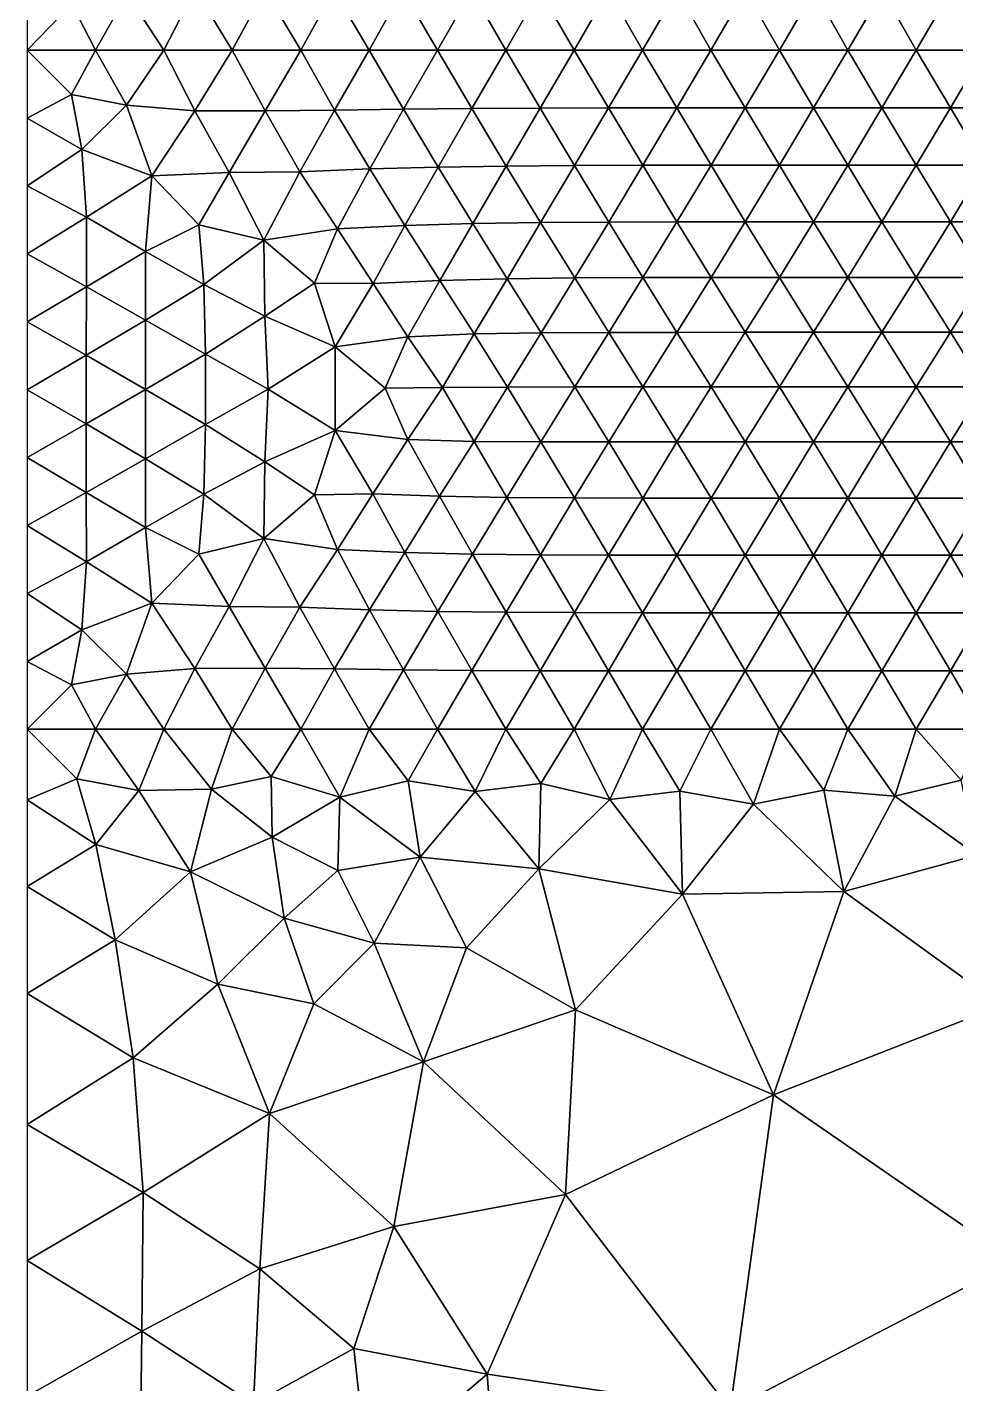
# Model space of a CAD drawing. Header units: metres. Extents: x 2 to 72, y -280 to 0.
# Drawn here: x 2 to 15.68, y -39.64 to -19.66 of the extents above; entities that cross this region are included whole.
import ezdxf

# ---------------------------------------------------------------- set-up
doc = ezdxf.new("R2010")
doc.units = ezdxf.units.M

msp = doc.modelspace()

# ---------------------------------------------------------------- linework, layer by layer
at = {"layer": 'layer', "color": 0}
for points in [[(2, -18.9583), (2, -20), (2.65829, -19.3227)], [(2.65829, -19.3227), (3.00714, -20), (3.47139, -19.1695)], [(3.00714, -20), (4.01429, -20), (3.47139, -19.1695)], [(3.47139, -19.1695), (4.01429, -20), (4.47516, -19.1006)], [(4.01429, -20), (5.02143, -20), (4.47516, -19.1006)], [(4.47516, -19.1006), (5.02143, -20), (5.503, -19.1098)], [(5.02143, -20), (6.02857, -20), (5.503, -19.1098)], [(5.503, -19.1098), (6.02857, -20), (6.51766, -19.1152)], [(6.02857, -20), (7.03571, -20), (6.51766, -19.1152)], [(6.51766, -19.1152), (7.03571, -20), (7.53046, -19.119)], [(7.03571, -20), (8.04286, -20), (7.53046, -19.119)], [(7.53046, -19.119), (8.04286, -20), (8.54209, -19.122)], [(8.04286, -20), (9.05, -20), (8.54209, -19.122)], [(8.54209, -19.122), (9.05, -20), (9.55238, -19.1238)], [(9.05, -20), (10.0571, -20), (9.55238, -19.1238)], [(9.55238, -19.1238), (10.0571, -20), (10.5618, -19.1241)], [(10.0571, -20), (11.0643, -20), (10.5618, -19.1241)], [(10.5618, -19.1241), (11.0643, -20), (11.5711, -19.1231)], [(11.0643, -20), (12.0714, -20), (11.5711, -19.1231)], [(11.5711, -19.1231), (12.0714, -20), (12.5806, -19.1222)], [(12.0714, -20), (13.0786, -20), (12.5806, -19.1222)], [(12.5806, -19.1222), (13.0786, -20), (13.5899, -19.123)], [(13.0786, -20), (14.0857, -20), (13.5899, -19.123)], [(13.5899, -19.123), (14.0857, -20), (14.5969, -19.1266)], [(14.0857, -20), (15.0929, -20), (14.5969, -19.1266)], [(14.5969, -19.1266), (15.0929, -20), (15.6003, -19.1304)], [(15.0929, -20), (16.1, -20), (15.6003, -19.1304)], [(15.6003, -19.1304), (16.1, -20), (16.6028, -19.1315)], [(2, -20), (3.00714, -20), (2.65829, -19.3227)], [(2, -20), (2, -21), (2.65546, -20.6549)], [(3.00714, -20), (2, -20), (2.65546, -20.6549)], [(3.46467, -20.8111), (3.00714, -20), (2.65546, -20.6549)], [(4.01429, -20), (3.00714, -20), (3.46467, -20.8111)], [(4.46936, -20.8931), (4.01429, -20), (3.46467, -20.8111)], [(5.02143, -20), (4.01429, -20), (4.46936, -20.8931)], [(5.5063, -20.895), (5.02143, -20), (4.46936, -20.8931)], [(6.02857, -20), (5.02143, -20), (5.5063, -20.895)], [(6.52894, -20.8841), (6.02857, -20), (5.5063, -20.895)], [(7.03571, -20), (6.02857, -20), (6.52894, -20.8841)], [(7.54218, -20.869), (7.03571, -20), (6.52894, -20.8841)], [(8.04286, -20), (7.03571, -20), (7.54218, -20.869)], [(8.54973, -20.8589), (8.04286, -20), (7.54218, -20.869)], [(9.05, -20), (8.04286, -20), (8.54973, -20.8589)], [(9.55584, -20.8533), (9.05, -20), (8.54973, -20.8589)], [(10.0571, -20), (9.05, -20), (9.55584, -20.8533)], [(10.562, -20.8504), (10.0571, -20), (9.55584, -20.8533)], [(11.0643, -20), (10.0571, -20), (10.562, -20.8504)], [(11.5685, -20.849), (11.0643, -20), (10.562, -20.8504)], [(12.0714, -20), (11.0643, -20), (11.5685, -20.849)], [(12.5753, -20.8485), (12.0714, -20), (11.5685, -20.849)], [(13.0786, -20), (12.0714, -20), (12.5753, -20.8485)], [(13.5823, -20.8482), (13.0786, -20), (12.5753, -20.8485)], [(14.0857, -20), (13.0786, -20), (13.5823, -20.8482)], [(14.5893, -20.8481), (14.0857, -20), (13.5823, -20.8482)], [(15.0929, -20), (14.0857, -20), (14.5893, -20.8481)], [(15.5964, -20.8481), (15.0929, -20), (14.5893, -20.8481)], [(16.1, -20), (15.0929, -20), (15.5964, -20.8481)], [(16.6036, -20.8481), (16.1, -20), (15.5964, -20.8481)], [(2.65546, -20.6549), (2, -21), (2.80551, -21.4636)], [(2.65546, -20.6549), (2.80551, -21.4636), (3.46467, -20.8111)], [(3.46467, -20.8111), (2.80551, -21.4636), (3.83681, -21.8533)], [(4.46936, -20.8931), (3.46467, -20.8111), (3.83681, -21.8533)], [(4.97329, -21.8007), (4.46936, -20.8931), (3.83681, -21.8533)], [(5.5063, -20.895), (4.46936, -20.8931), (4.97329, -21.8007)], [(6.01757, -21.7928), (5.5063, -20.895), (4.97329, -21.8007)], [(6.52894, -20.8841), (5.5063, -20.895), (6.01757, -21.7928)], [(7.04504, -21.7472), (6.52894, -20.8841), (6.01757, -21.7928)], [(7.54218, -20.869), (6.52894, -20.8841), (7.04504, -21.7472)], [(8.05231, -21.7209), (7.54218, -20.869), (7.04504, -21.7472)], [(8.54973, -20.8589), (7.54218, -20.869), (8.05231, -21.7209)], [(9.05626, -21.7064), (8.54973, -20.8589), (8.05231, -21.7209)], [(9.55584, -20.8533), (8.54973, -20.8589), (9.05626, -21.7064)], [(10.0606, -21.699), (9.55584, -20.8533), (9.05626, -21.7064)], [(10.562, -20.8504), (9.55584, -20.8533), (10.0606, -21.699)], [(11.066, -21.6955), (10.562, -20.8504), (10.0606, -21.699)], [(11.5685, -20.849), (10.562, -20.8504), (11.066, -21.6955)], [(12.0722, -21.694), (11.5685, -20.849), (11.066, -21.6955)], [(12.5753, -20.8485), (11.5685, -20.849), (12.0722, -21.694)], [(13.0789, -21.6934), (12.5753, -20.8485), (12.0722, -21.694)], [(13.5823, -20.8482), (12.5753, -20.8485), (13.0789, -21.6934)], [(14.0858, -21.6932), (13.5823, -20.8482), (13.0789, -21.6934)], [(14.5893, -20.8481), (13.5823, -20.8482), (14.0858, -21.6932)], [(15.0929, -21.6931), (14.5893, -20.8481), (14.0858, -21.6932)], [(15.5964, -20.8481), (14.5893, -20.8481), (15.0929, -21.6931)], [(16.1, -21.6931), (15.5964, -20.8481), (15.0929, -21.6931)], [(16.6036, -20.8481), (15.5964, -20.8481), (16.1, -21.6931)], [(2, -21), (2, -22), (2.80551, -21.4636)], [(2.80551, -21.4636), (2, -22), (2.87609, -22.4614)], [(2.80551, -21.4636), (2.87609, -22.4614), (3.83681, -21.8533)], [(7.04504, -21.7472), (6.01757, -21.7928), (6.57094, -22.6321)], [(7.56471, -22.5818), (7.04504, -21.7472), (6.57094, -22.6321)], [(8.05231, -21.7209), (7.04504, -21.7472), (7.56471, -22.5818)], [(8.56163, -22.5534), (8.05231, -21.7209), (7.56471, -22.5818)], [(9.05626, -21.7064), (8.05231, -21.7209), (8.56163, -22.5534)], [(9.56163, -22.5388), (9.05626, -21.7064), (8.56163, -22.5534)], [(10.0606, -21.699), (9.05626, -21.7064), (9.56163, -22.5388)], [(10.5645, -22.5321), (10.0606, -21.699), (9.56163, -22.5388)], [(11.066, -21.6955), (10.0606, -21.699), (10.5645, -22.5321)], [(11.5695, -22.5292), (11.066, -21.6955), (10.5645, -22.5321)], [(12.0722, -21.694), (11.066, -21.6955), (11.5695, -22.5292)], [(12.5757, -22.5281), (12.0722, -21.694), (11.5695, -22.5292)], [(13.0789, -21.6934), (12.0722, -21.694), (12.5757, -22.5281)], [(13.5824, -22.5276), (13.0789, -21.6934), (12.5757, -22.5281)], [(14.0858, -21.6932), (13.0789, -21.6934), (13.5824, -22.5276)], [(14.5894, -22.5275), (14.0858, -21.6932), (13.5824, -22.5276)], [(15.0929, -21.6931), (14.0858, -21.6932), (14.5894, -22.5275)], [(15.5965, -22.5274), (15.0929, -21.6931), (14.5894, -22.5275)], [(16.1, -21.6931), (15.0929, -21.6931), (15.5965, -22.5274)], [(16.6036, -22.5274), (16.1, -21.6931), (15.5965, -22.5274)], [(3.83681, -21.8533), (2.87609, -22.4614), (3.74255, -22.967)], [(3.83681, -21.8533), (3.74255, -22.967), (4.52766, -22.574)], [(4.97329, -21.8007), (3.83681, -21.8533), (4.52766, -22.574)], [(5.48661, -22.7998), (4.97329, -21.8007), (4.52766, -22.574)], [(6.01757, -21.7928), (4.97329, -21.8007), (5.48661, -22.7998)], [(6.57094, -22.6321), (6.01757, -21.7928), (5.48661, -22.7998)], [(2, -22), (2, -23), (2.87609, -22.4614)], [(2.87609, -22.4614), (2, -23), (2.87196, -23.4834)], [(2.87609, -22.4614), (2.87196, -23.4834), (3.74255, -22.967)], [(4.52766, -22.574), (3.74255, -22.967), (4.60323, -23.4518)], [(4.52766, -22.574), (4.60323, -23.4518), (5.48661, -22.7998)], [(8.56163, -22.5534), (7.56471, -22.5818), (8.07647, -23.3914)], [(9.06739, -23.3662), (8.56163, -22.5534), (8.07647, -23.3914)], [(9.56163, -22.5388), (8.56163, -22.5534), (9.06739, -23.3662)], [(10.065, -23.355), (9.56163, -22.5388), (9.06739, -23.3662)], [(10.5645, -22.5321), (9.56163, -22.5388), (10.065, -23.355)], [(11.0676, -23.3503), (10.5645, -22.5321), (10.065, -23.355)], [(11.5695, -22.5292), (10.5645, -22.5321), (11.0676, -23.3503)], [(12.0727, -23.3484), (11.5695, -22.5292), (11.0676, -23.3503)], [(12.5757, -22.5281), (11.5695, -22.5292), (12.0727, -23.3484)], [(13.079, -23.3477), (12.5757, -22.5281), (12.0727, -23.3484)], [(13.5824, -22.5276), (12.5757, -22.5281), (13.079, -23.3477)], [(14.0859, -23.3475), (13.5824, -22.5276), (13.079, -23.3477)], [(14.5894, -22.5275), (13.5824, -22.5276), (14.0859, -23.3475)], [(15.0929, -23.3474), (14.5894, -22.5275), (14.0859, -23.3475)], [(15.5965, -22.5274), (14.5894, -22.5275), (15.0929, -23.3474)], [(16.1, -23.3474), (15.5965, -22.5274), (15.0929, -23.3474)], [(16.6036, -22.5274), (15.5965, -22.5274), (16.1, -23.3474)], [(6.57094, -22.6321), (5.48661, -22.7998), (6.23128, -23.4321)], [(7.09392, -23.4383), (6.57094, -22.6321), (6.23128, -23.4321)], [(7.56471, -22.5818), (6.57094, -22.6321), (7.09392, -23.4383)], [(8.07647, -23.3914), (7.56471, -22.5818), (7.09392, -23.4383)], [(3.74255, -22.967), (2.87196, -23.4834), (3.74243, -23.9778)], [(3.74255, -22.967), (3.74243, -23.9778), (4.60323, -23.4518)], [(5.48661, -22.7998), (4.60323, -23.4518), (5.50256, -23.9196)], [(6.23128, -23.4321), (5.48661, -22.7998), (5.50256, -23.9196)], [(2, -23), (2, -24), (2.87196, -23.4834)], [(9.06739, -23.3662), (8.07647, -23.3914), (8.58194, -24.179)], [(9.56879, -24.1639), (9.06739, -23.3662), (8.58194, -24.179)], [(10.065, -23.355), (9.06739, -23.3662), (9.56879, -24.1639)], [(10.5667, -24.1579), (10.065, -23.355), (9.56879, -24.1639)], [(11.0676, -23.3503), (10.065, -23.355), (10.5667, -24.1579)], [(11.57, -24.1556), (11.0676, -23.3503), (10.5667, -24.1579)], [(12.0727, -23.3484), (11.0676, -23.3503), (11.57, -24.1556)], [(12.5758, -24.1547), (12.0727, -23.3484), (11.57, -24.1556)], [(13.079, -23.3477), (12.0727, -23.3484), (12.5758, -24.1547)], [(13.5824, -24.1544), (13.079, -23.3477), (12.5758, -24.1547)], [(14.0859, -23.3475), (13.079, -23.3477), (13.5824, -24.1544)], [(14.5894, -24.1543), (14.0859, -23.3475), (13.5824, -24.1544)], [(15.0929, -23.3474), (14.0859, -23.3475), (14.5894, -24.1543)], [(15.5965, -24.1543), (15.0929, -23.3474), (14.5894, -24.1543)], [(16.1, -23.3474), (15.0929, -23.3474), (15.5965, -24.1543)], [(16.6036, -24.1542), (16.1, -23.3474), (15.5965, -24.1543)], [(2.87196, -23.4834), (2, -24), (2.8715, -24.4936)], [(2.87196, -23.4834), (2.8715, -24.4936), (3.74243, -23.9778)], [(4.60323, -23.4518), (3.74243, -23.9778), (4.62577, -24.4748)], [(4.60323, -23.4518), (4.62577, -24.4748), (5.50256, -23.9196)], [(6.23128, -23.4321), (5.50256, -23.9196), (6.53661, -24.3687)], [(7.09392, -23.4383), (6.23128, -23.4321), (6.53661, -24.3687)], [(7.60663, -24.2201), (7.09392, -23.4383), (6.53661, -24.3687)], [(8.07647, -23.3914), (7.09392, -23.4383), (7.60663, -24.2201)], [(8.58194, -24.179), (8.07647, -23.3914), (7.60663, -24.2201)], [(5.50256, -23.9196), (4.62577, -24.4748), (5.55006, -24.9907)], [(5.50256, -23.9196), (5.55006, -24.9907), (6.53661, -24.3687)], [(2, -24), (2, -25), (2.8715, -24.4936)], [(3.74243, -23.9778), (2.8715, -24.4936), (3.74489, -24.9965)], [(3.74243, -23.9778), (3.74489, -24.9965), (4.62577, -24.4748)], [(9.56879, -24.1639), (8.58194, -24.179), (9.0762, -24.9629)], [(10.0667, -24.9592), (9.56879, -24.1639), (9.0762, -24.9629)], [(10.5667, -24.1579), (9.56879, -24.1639), (10.0667, -24.9592)], [(11.0676, -24.9575), (10.5667, -24.1579), (10.0667, -24.9592)], [(11.57, -24.1556), (10.5667, -24.1579), (11.0676, -24.9575)], [(12.0725, -24.9568), (11.57, -24.1556), (11.0676, -24.9575)], [(12.5758, -24.1547), (11.57, -24.1556), (12.0725, -24.9568)], [(13.0789, -24.9565), (12.5758, -24.1547), (12.0725, -24.9568)], [(13.5824, -24.1544), (12.5758, -24.1547), (13.0789, -24.9565)], [(14.0858, -24.9564), (13.5824, -24.1544), (13.0789, -24.9565)], [(14.5894, -24.1543), (13.5824, -24.1544), (14.0858, -24.9564)], [(15.0929, -24.9564), (14.5894, -24.1543), (14.0858, -24.9564)], [(15.5965, -24.1543), (14.5894, -24.1543), (15.0929, -24.9564)], [(16.1, -24.9564), (15.5965, -24.1543), (15.0929, -24.9564)], [(16.6036, -24.1542), (15.5965, -24.1543), (16.1, -24.9564)], [(6.53661, -24.3687), (5.55006, -24.9907), (6.53565, -25.6014)], [(6.53661, -24.3687), (6.53565, -25.6014), (7.27394, -24.9763)], [(7.60663, -24.2201), (6.53661, -24.3687), (7.27394, -24.9763)], [(8.11557, -24.9689), (7.60663, -24.2201), (7.27394, -24.9763)], [(8.58194, -24.179), (7.60663, -24.2201), (8.11557, -24.9689)], [(9.0762, -24.9629), (8.58194, -24.179), (8.11557, -24.9689)], [(2.8715, -24.4936), (2, -25), (2.87113, -25.5034)], [(2.8715, -24.4936), (2.87113, -25.5034), (3.74489, -24.9965)], [(4.62577, -24.4748), (3.74489, -24.9965), (4.62479, -25.5137)], [(4.62577, -24.4748), (4.62479, -25.5137), (5.55006, -24.9907)], [(7.27394, -24.9763), (7.6086, -25.7333), (8.11557, -24.9689)], [(7.6086, -25.7333), (8.58126, -25.7619), (8.11557, -24.9689)], [(8.11557, -24.9689), (8.58126, -25.7619), (9.0762, -24.9629)], [(8.58126, -25.7619), (9.56772, -25.7683), (9.0762, -24.9629)], [(9.0762, -24.9629), (9.56772, -25.7683), (10.0667, -24.9592)], [(9.56772, -25.7683), (10.5659, -25.7694), (10.0667, -24.9592)], [(10.0667, -24.9592), (10.5659, -25.7694), (11.0676, -24.9575)], [(10.5659, -25.7694), (11.5696, -25.7695), (11.0676, -24.9575)], [(11.0676, -24.9575), (11.5696, -25.7695), (12.0725, -24.9568)], [(11.5696, -25.7695), (12.5756, -25.7694), (12.0725, -24.9568)], [(12.0725, -24.9568), (12.5756, -25.7694), (13.0789, -24.9565)], [(12.5756, -25.7694), (13.5823, -25.7694), (13.0789, -24.9565)], [(13.0789, -24.9565), (13.5823, -25.7694), (14.0858, -24.9564)], [(13.5823, -25.7694), (14.5893, -25.7694), (14.0858, -24.9564)], [(14.0858, -24.9564), (14.5893, -25.7694), (15.0929, -24.9564)], [(14.5893, -25.7694), (15.5964, -25.7694), (15.0929, -24.9564)], [(15.0929, -24.9564), (15.5964, -25.7694), (16.1, -24.9564)], [(15.5964, -25.7694), (16.6036, -25.7694), (16.1, -24.9564)], [(2, -25), (2, -26), (2.87113, -25.5034)], [(3.74489, -24.9965), (2.87113, -25.5034), (3.7412, -26.0158)], [(3.74489, -24.9965), (3.7412, -26.0158), (4.62479, -25.5137)], [(5.55006, -24.9907), (4.62479, -25.5137), (5.50061, -26.0646)], [(5.55006, -24.9907), (5.50061, -26.0646), (6.53565, -25.6014)], [(6.53565, -25.6014), (7.6086, -25.7333), (7.27394, -24.9763)], [(2.87113, -25.5034), (2, -26), (2.87117, -26.5141)], [(2.87113, -25.5034), (2.87117, -26.5141), (3.7412, -26.0158)], [(4.62479, -25.5137), (3.7412, -26.0158), (4.60162, -26.5392)], [(4.62479, -25.5137), (4.60162, -26.5392), (5.50061, -26.0646)], [(5.50061, -26.0646), (6.23326, -26.5484), (6.53565, -25.6014)], [(6.23326, -26.5484), (7.09373, -26.5331), (6.53565, -25.6014)], [(6.53565, -25.6014), (7.09373, -26.5331), (7.6086, -25.7333)], [(7.09373, -26.5331), (8.07494, -26.5701), (7.6086, -25.7333)], [(7.6086, -25.7333), (8.07494, -26.5701), (8.58126, -25.7619)], [(8.07494, -26.5701), (9.06531, -26.5875), (8.58126, -25.7619)], [(8.58126, -25.7619), (9.06531, -26.5875), (9.56772, -25.7683)], [(9.06531, -26.5875), (10.0634, -26.5934), (9.56772, -25.7683)], [(9.56772, -25.7683), (10.0634, -26.5934), (10.5659, -25.7694)], [(10.0634, -26.5934), (11.0665, -26.5952), (10.5659, -25.7694)], [(10.5659, -25.7694), (11.0665, -26.5952), (11.5696, -25.7695)], [(11.0665, -26.5952), (12.0722, -26.5956), (11.5696, -25.7695)], [(11.5696, -25.7695), (12.0722, -26.5956), (12.5756, -25.7694)], [(12.0722, -26.5956), (13.0788, -26.5957), (12.5756, -25.7694)], [(12.5756, -25.7694), (13.0788, -26.5957), (13.5823, -25.7694)], [(13.0788, -26.5957), (14.0858, -26.5958), (13.5823, -25.7694)], [(13.5823, -25.7694), (14.0858, -26.5958), (14.5893, -25.7694)], [(14.0858, -26.5958), (15.0929, -26.5958), (14.5893, -25.7694)], [(14.5893, -25.7694), (15.0929, -26.5958), (15.5964, -25.7694)], [(15.0929, -26.5958), (16.1, -26.5958), (15.5964, -25.7694)], [(15.5964, -25.7694), (16.1, -26.5958), (16.6036, -25.7694)], [(2, -26), (2, -27), (2.87117, -26.5141)], [(3.7412, -26.0158), (2.87117, -26.5141), (3.74121, -27.0284)], [(3.7412, -26.0158), (3.74121, -27.0284), (4.60162, -26.5392)], [(5.50061, -26.0646), (4.60162, -26.5392), (5.48755, -27.19)], [(5.48755, -27.19), (6.23326, -26.5484), (5.50061, -26.0646)], [(2.87117, -26.5141), (2, -27), (2.87546, -27.537)], [(2.87117, -26.5141), (2.87546, -27.537), (3.74121, -27.0284)], [(4.60162, -26.5392), (3.74121, -27.0284), (4.52651, -27.4208)], [(4.60162, -26.5392), (4.52651, -27.4208), (5.48755, -27.19)], [(5.48755, -27.19), (6.57073, -27.3529), (6.23326, -26.5484)], [(6.23326, -26.5484), (6.57073, -27.3529), (7.09373, -26.5331)], [(6.57073, -27.3529), (7.56282, -27.3974), (7.09373, -26.5331)], [(7.09373, -26.5331), (7.56282, -27.3974), (8.07494, -26.5701)], [(7.56282, -27.3974), (8.55909, -27.4202), (8.07494, -26.5701)], [(8.07494, -26.5701), (8.55909, -27.4202), (9.06531, -26.5875)], [(8.55909, -27.4202), (9.5594, -27.4303), (9.06531, -26.5875)], [(9.06531, -26.5875), (9.5594, -27.4303), (10.0634, -26.5934)], [(9.5594, -27.4303), (10.563, -27.434), (10.0634, -26.5934)], [(10.0634, -26.5934), (10.563, -27.434), (11.0665, -26.5952)], [(10.563, -27.434), (11.5687, -27.4351), (11.0665, -26.5952)], [(11.0665, -26.5952), (11.5687, -27.4351), (12.0722, -26.5956)], [(11.5687, -27.4351), (12.5753, -27.4355), (12.0722, -26.5956)], [(12.0722, -26.5956), (12.5753, -27.4355), (13.0788, -26.5957)], [(12.5753, -27.4355), (13.5822, -27.4356), (13.0788, -26.5957)], [(13.0788, -26.5957), (13.5822, -27.4356), (14.0858, -26.5958)], [(13.5822, -27.4356), (14.5893, -27.4356), (14.0858, -26.5958)], [(14.0858, -26.5958), (14.5893, -27.4356), (15.0929, -26.5958)], [(14.5893, -27.4356), (15.5964, -27.4356), (15.0929, -26.5958)], [(15.0929, -26.5958), (15.5964, -27.4356), (16.1, -26.5958)], [(15.5964, -27.4356), (16.6036, -27.4356), (16.1, -26.5958)], [(2, -27), (2, -28), (2.87546, -27.537)], [(3.74121, -27.0284), (2.87546, -27.537), (3.83639, -28.1444)], [(3.74121, -27.0284), (3.83639, -28.1444), (4.52651, -27.4208)], [(4.52651, -27.4208), (4.97382, -28.1946), (5.48755, -27.19)], [(4.97382, -28.1946), (6.01788, -28.2006), (5.48755, -27.19)], [(5.48755, -27.19), (6.01788, -28.2006), (6.57073, -27.3529)], [(6.01788, -28.2006), (7.04415, -28.2437), (6.57073, -27.3529)], [(6.57073, -27.3529), (7.04415, -28.2437), (7.56282, -27.3974)], [(2.87546, -27.537), (2, -28), (2.80529, -28.5356)], [(2.87546, -27.537), (2.80529, -28.5356), (3.83639, -28.1444)], [(3.83639, -28.1444), (4.97382, -28.1946), (4.52651, -27.4208)], [(7.04415, -28.2437), (8.05044, -28.2669), (7.56282, -27.3974)], [(7.56282, -27.3974), (8.05044, -28.2669), (8.55909, -27.4202)], [(8.05044, -28.2669), (9.05425, -28.2782), (8.55909, -27.4202)], [(8.55909, -27.4202), (9.05425, -28.2782), (9.5594, -27.4303)], [(9.05425, -28.2782), (10.0591, -28.2831), (9.5594, -27.4303)], [(9.5594, -27.4303), (10.0591, -28.2831), (10.563, -27.434)], [(10.0591, -28.2831), (11.065, -28.2848), (10.563, -27.434)], [(10.563, -27.434), (11.065, -28.2848), (11.5687, -27.4351)], [(11.065, -28.2848), (12.0717, -28.2854), (11.5687, -27.4351)], [(11.5687, -27.4351), (12.0717, -28.2854), (12.5753, -27.4355)], [(12.0717, -28.2854), (13.0786, -28.2855), (12.5753, -27.4355)], [(12.5753, -27.4355), (13.0786, -28.2855), (13.5822, -27.4356)], [(13.0786, -28.2855), (14.0857, -28.2856), (13.5822, -27.4356)], [(13.5822, -27.4356), (14.0857, -28.2856), (14.5893, -27.4356)], [(14.0857, -28.2856), (15.0929, -28.2856), (14.5893, -27.4356)], [(14.5893, -27.4356), (15.0929, -28.2856), (15.5964, -27.4356)], [(15.0929, -28.2856), (16.1, -28.2856), (15.5964, -27.4356)], [(15.5964, -27.4356), (16.1, -28.2856), (16.6036, -27.4356)], [(2, -28), (2, -29), (2.80529, -28.5356)], [(3.83639, -28.1444), (2.80529, -28.5356), (3.46475, -29.1881)], [(3.46475, -29.1881), (4.46955, -29.1049), (3.83639, -28.1444)], [(3.83639, -28.1444), (4.46955, -29.1049), (4.97382, -28.1946)], [(4.46955, -29.1049), (5.50665, -29.1023), (4.97382, -28.1946)], [(4.97382, -28.1946), (5.50665, -29.1023), (6.01788, -28.2006)], [(5.50665, -29.1023), (6.52893, -29.1126), (6.01788, -28.2006)], [(6.01788, -28.2006), (6.52893, -29.1126), (7.04415, -28.2437)], [(6.52893, -29.1126), (7.54152, -29.1268), (7.04415, -28.2437)], [(7.04415, -28.2437), (7.54152, -29.1268), (8.05044, -28.2669)], [(7.54152, -29.1268), (8.54866, -29.1353), (8.05044, -28.2669)], [(8.05044, -28.2669), (8.54866, -29.1353), (9.05425, -28.2782)], [(8.54866, -29.1353), (9.55481, -29.1394), (9.05425, -28.2782)], [(9.05425, -28.2782), (9.55481, -29.1394), (10.0591, -28.2831)], [(9.55481, -29.1394), (10.5613, -29.1411), (10.0591, -28.2831)], [(10.0591, -28.2831), (10.5613, -29.1411), (11.065, -28.2848)], [(10.5613, -29.1411), (11.5681, -29.1417), (11.065, -28.2848)], [(11.065, -28.2848), (11.5681, -29.1417), (12.0717, -28.2854)], [(11.5681, -29.1417), (12.5751, -29.1419), (12.0717, -28.2854)], [(12.0717, -28.2854), (12.5751, -29.1419), (13.0786, -28.2855)], [(12.5751, -29.1419), (13.5822, -29.1419), (13.0786, -28.2855)], [(13.0786, -28.2855), (13.5822, -29.1419), (14.0857, -28.2856)], [(13.5822, -29.1419), (14.5893, -29.1419), (14.0857, -28.2856)], [(14.0857, -28.2856), (14.5893, -29.1419), (15.0929, -28.2856)], [(14.5893, -29.1419), (15.5964, -29.1419), (15.0929, -28.2856)], [(15.0929, -28.2856), (15.5964, -29.1419), (16.1, -28.2856)], [(15.5964, -29.1419), (16.6036, -29.1419), (16.1, -28.2856)], [(2.80529, -28.5356), (2, -29), (2.65548, -29.3447)], [(2.80529, -28.5356), (2.65548, -29.3447), (3.46475, -29.1881)], [(2, -29), (2, -30), (2.65548, -29.3447)], [(3.46475, -29.1881), (4.01429, -30), (4.46955, -29.1049)], [(4.01429, -30), (5.02143, -30), (4.46955, -29.1049)], [(4.46955, -29.1049), (5.02143, -30), (5.50665, -29.1023)], [(5.02143, -30), (6.02857, -30), (5.50665, -29.1023)], [(5.50665, -29.1023), (6.02857, -30), (6.52893, -29.1126)], [(6.02857, -30), (7.03571, -30), (6.52893, -29.1126)], [(6.52893, -29.1126), (7.03571, -30), (7.54152, -29.1268)], [(7.03571, -30), (8.04286, -30), (7.54152, -29.1268)], [(7.54152, -29.1268), (8.04286, -30), (8.54866, -29.1353)], [(8.04286, -30), (9.05, -30), (8.54866, -29.1353)], [(8.54866, -29.1353), (9.05, -30), (9.55481, -29.1394)], [(9.05, -30), (10.0571, -30), (9.55481, -29.1394)], [(9.55481, -29.1394), (10.0571, -30), (10.5613, -29.1411)], [(10.0571, -30), (11.0643, -30), (10.5613, -29.1411)], [(10.5613, -29.1411), (11.0643, -30), (11.5681, -29.1417)], [(11.0643, -30), (12.0714, -30), (11.5681, -29.1417)], [(11.5681, -29.1417), (12.0714, -30), (12.5751, -29.1419)], [(12.0714, -30), (13.0786, -30), (12.5751, -29.1419)], [(12.5751, -29.1419), (13.0786, -30), (13.5822, -29.1419)], [(13.0786, -30), (14.0857, -30), (13.5822, -29.1419)], [(13.5822, -29.1419), (14.0857, -30), (14.5893, -29.1419)], [(14.0857, -30), (15.0929, -30), (14.5893, -29.1419)], [(14.5893, -29.1419), (15.0929, -30), (15.5964, -29.1419)], [(15.0929, -30), (16.1, -30), (15.5964, -29.1419)], [(15.5964, -29.1419), (16.1, -30), (16.6036, -29.1419)], [(2, -30), (3.00714, -30), (2.65548, -29.3447)], [(2.65548, -29.3447), (3.00714, -30), (3.46475, -29.1881)], [(3.00714, -30), (4.01429, -30), (3.46475, -29.1881)], [(2, -30), (2, -31.0405), (2.73342, -30.7275)], [(3.00714, -30), (2, -30), (2.73342, -30.7275)], [(3.64615, -30.9003), (3.00714, -30), (2.73342, -30.7275)], [(4.01429, -30), (3.00714, -30), (3.64615, -30.9003)], [(4.71438, -30.8808), (4.01429, -30), (3.64615, -30.9003)], [(5.02143, -30), (4.01429, -30), (4.71438, -30.8808)], [(5.59388, -30.6947), (5.02143, -30), (4.71438, -30.8808)], [(6.02857, -30), (5.02143, -30), (5.59388, -30.6947)], [(6.60553, -31.0013), (6.02857, -30), (5.59388, -30.6947)], [(7.03571, -30), (6.02857, -30), (6.60553, -31.0013)], [(7.61383, -30.7602), (7.03571, -30), (6.60553, -31.0013)], [(8.04286, -30), (7.03571, -30), (7.61383, -30.7602)], [(8.59946, -30.9167), (8.04286, -30), (7.61383, -30.7602)], [(9.05, -30), (8.04286, -30), (8.59946, -30.9167)], [(9.566, -30.8009), (9.05, -30), (8.59946, -30.9167)], [(10.0571, -30), (9.05, -30), (9.566, -30.8009)], [(10.5821, -31.0328), (10.0571, -30), (9.566, -30.8009)], [(11.0643, -30), (10.0571, -30), (10.5821, -31.0328)], [(11.6141, -30.9129), (11.0643, -30), (10.5821, -31.0328)], [(12.0714, -30), (11.0643, -30), (11.6141, -30.9129)], [(12.6968, -31.1045), (12.0714, -30), (11.6141, -30.9129)], [(13.0786, -30), (12.0714, -30), (12.6968, -31.1045)], [(13.7344, -30.8963), (13.0786, -30), (12.6968, -31.1045)], [(14.0857, -30), (13.0786, -30), (13.7344, -30.8963)], [(14.7809, -30.9827), (14.0857, -30), (13.7344, -30.8963)], [(15.0929, -30), (14.0857, -30), (14.7809, -30.9827)], [(15.7554, -30.7488), (15.0929, -30), (14.7809, -30.9827)], [(16.1, -30), (15.0929, -30), (15.7554, -30.7488)], [(2.73342, -30.7275), (2, -31.0405), (3.01382, -31.6967)], [(2.73342, -30.7275), (3.01382, -31.6967), (3.64615, -30.9003)], [(5.59388, -30.6947), (4.71438, -30.8808), (5.60885, -31.5901)], [(6.60553, -31.0013), (5.59388, -30.6947), (5.60885, -31.5901)], [(7.61383, -30.7602), (6.60553, -31.0013), (7.78641, -31.8825)], [(8.59946, -30.9167), (7.61383, -30.7602), (7.78641, -31.8825)], [(15.7554, -30.7488), (14.7809, -30.9827), (15.9885, -31.8554)], [(3.64615, -30.9003), (3.01382, -31.6967), (4.40809, -32.0995)], [(4.71438, -30.8808), (3.64615, -30.9003), (4.40809, -32.0995)], [(5.60885, -31.5901), (4.71438, -30.8808), (4.40809, -32.0995)], [(9.53561, -32.0564), (8.59946, -30.9167), (7.78641, -31.8825)], [(9.566, -30.8009), (8.59946, -30.9167), (9.53561, -32.0564)], [(10.5821, -31.0328), (9.566, -30.8009), (9.53561, -32.0564)], [(11.6141, -30.9129), (10.5821, -31.0328), (11.6502, -32.4277)], [(12.6968, -31.1045), (11.6141, -30.9129), (11.6502, -32.4277)], [(13.7344, -30.8963), (12.6968, -31.1045), (14.0292, -32.3887)], [(14.7809, -30.9827), (13.7344, -30.8963), (14.0292, -32.3887)], [(2, -31.0405), (2, -32.3144), (3.01382, -31.6967)], [(6.60553, -31.0013), (5.60885, -31.5901), (6.57568, -32.081)], [(7.78641, -31.8825), (6.60553, -31.0013), (6.57568, -32.081)], [(11.6502, -32.4277), (10.5821, -31.0328), (9.53561, -32.0564)], [(14.0292, -32.3887), (12.6968, -31.1045), (11.6502, -32.4277)], [(15.9885, -31.8554), (14.7809, -30.9827), (14.0292, -32.3887)], [(3.01382, -31.6967), (2, -32.3144), (3.29792, -33.099)], [(3.01382, -31.6967), (3.29792, -33.099), (4.40809, -32.0995)], [(5.60885, -31.5901), (4.40809, -32.0995), (5.78559, -32.7829)], [(6.57568, -32.081), (5.60885, -31.5901), (5.78559, -32.7829)], [(7.78641, -31.8825), (6.57568, -32.081), (7.11225, -33.1482)], [(8.47265, -33.2176), (7.78641, -31.8825), (7.11225, -33.1482)], [(9.53561, -32.0564), (7.78641, -31.8825), (8.47265, -33.2176)], [(15.9885, -31.8554), (14.0292, -32.3887), (16.3481, -34.0678)], [(4.40809, -32.0995), (3.29792, -33.099), (4.80684, -33.7518)], [(4.40809, -32.0995), (4.80684, -33.7518), (5.78559, -32.7829)], [(7.11225, -33.1482), (6.57568, -32.081), (5.78559, -32.7829)], [(10.0755, -34.1289), (9.53561, -32.0564), (8.47265, -33.2176)], [(11.6502, -32.4277), (9.53561, -32.0564), (10.0755, -34.1289)], [(2, -32.3144), (2, -33.8932), (3.29792, -33.099)], [(12.9939, -35.3819), (11.6502, -32.4277), (10.0755, -34.1289)], [(14.0292, -32.3887), (11.6502, -32.4277), (12.9939, -35.3819)], [(16.3481, -34.0678), (14.0292, -32.3887), (12.9939, -35.3819)], [(4.80684, -33.7518), (6.2248, -34.043), (5.78559, -32.7829)], [(5.78559, -32.7829), (6.2248, -34.043), (7.11225, -33.1482)], [(3.29792, -33.099), (2, -33.8932), (3.56315, -34.8401)], [(3.29792, -33.099), (3.56315, -34.8401), (4.80684, -33.7518)], [(7.11225, -33.1482), (6.2248, -34.043), (7.83646, -34.8969)], [(8.47265, -33.2176), (7.11225, -33.1482), (7.83646, -34.8969)], [(10.0755, -34.1289), (8.47265, -33.2176), (7.83646, -34.8969)], [(4.80684, -33.7518), (3.56315, -34.8401), (5.56843, -35.6569)], [(4.80684, -33.7518), (5.56843, -35.6569), (6.2248, -34.043)], [(2, -33.8932), (2, -35.8194), (3.56315, -34.8401)], [(6.2248, -34.043), (5.56843, -35.6569), (7.83646, -34.8969)], [(9.92651, -36.8498), (10.0755, -34.1289), (7.83646, -34.8969)], [(12.9939, -35.3819), (10.0755, -34.1289), (9.92651, -36.8498)], [(16.3481, -34.0678), (12.9939, -35.3819), (16.5501, -37.8377)], [(3.56315, -34.8401), (2, -35.8194), (3.70876, -36.8233)], [(3.56315, -34.8401), (3.70876, -36.8233), (5.56843, -35.6569)], [(5.56843, -35.6569), (7.39869, -37.3209), (7.83646, -34.8969)], [(7.83646, -34.8969), (7.39869, -37.3209), (9.92651, -36.8498)], [(12.9939, -35.3819), (9.92651, -36.8498), (12.3532, -40.0145)], [(16.5501, -37.8377), (12.9939, -35.3819), (12.3532, -40.0145)], [(5.56843, -35.6569), (3.70876, -36.8233), (5.42661, -37.9457)], [(5.56843, -35.6569), (5.42661, -37.9457), (7.39869, -37.3209)], [(2, -35.8194), (2, -37.8208), (3.70876, -36.8233)], [(3.70876, -36.8233), (2, -37.8208), (3.69115, -38.8639)], [(3.70876, -36.8233), (3.69115, -38.8639), (5.42661, -37.9457)], [(7.39869, -37.3209), (8.77566, -39.4954), (9.92651, -36.8498)], [(9.92651, -36.8498), (8.77566, -39.4954), (12.3532, -40.0145)], [(7.39869, -37.3209), (5.42661, -37.9457), (6.81247, -39.1203)], [(7.39869, -37.3209), (6.81247, -39.1203), (8.77566, -39.4954)], [(2, -37.8208), (2, -39.8222), (3.69115, -38.8639)], [(5.42661, -37.9457), (3.69115, -38.8639), (5.33244, -39.9308)], [(5.42661, -37.9457), (5.33244, -39.9308), (6.81247, -39.1203)], [(16.5501, -37.8377), (12.3532, -40.0145), (16.9222, -43.154)], [(3.69115, -38.8639), (2, -39.8222), (3.66713, -40.8521)], [(3.69115, -38.8639), (3.66713, -40.8521), (5.33244, -39.9308)], [(6.81247, -39.1203), (5.33244, -39.9308), (7.01929, -40.9885)], [(6.81247, -39.1203), (7.01929, -40.9885), (8.77566, -39.4954)], [(8.77566, -39.4954), (7.01929, -40.9885), (9.02149, -42.7632)], [(8.77566, -39.4954), (9.02149, -42.7632), (12.3532, -40.0145)]]:
    msp.add_3dface(points, dxfattribs=at)

doc.saveas('drawing.dxf')
